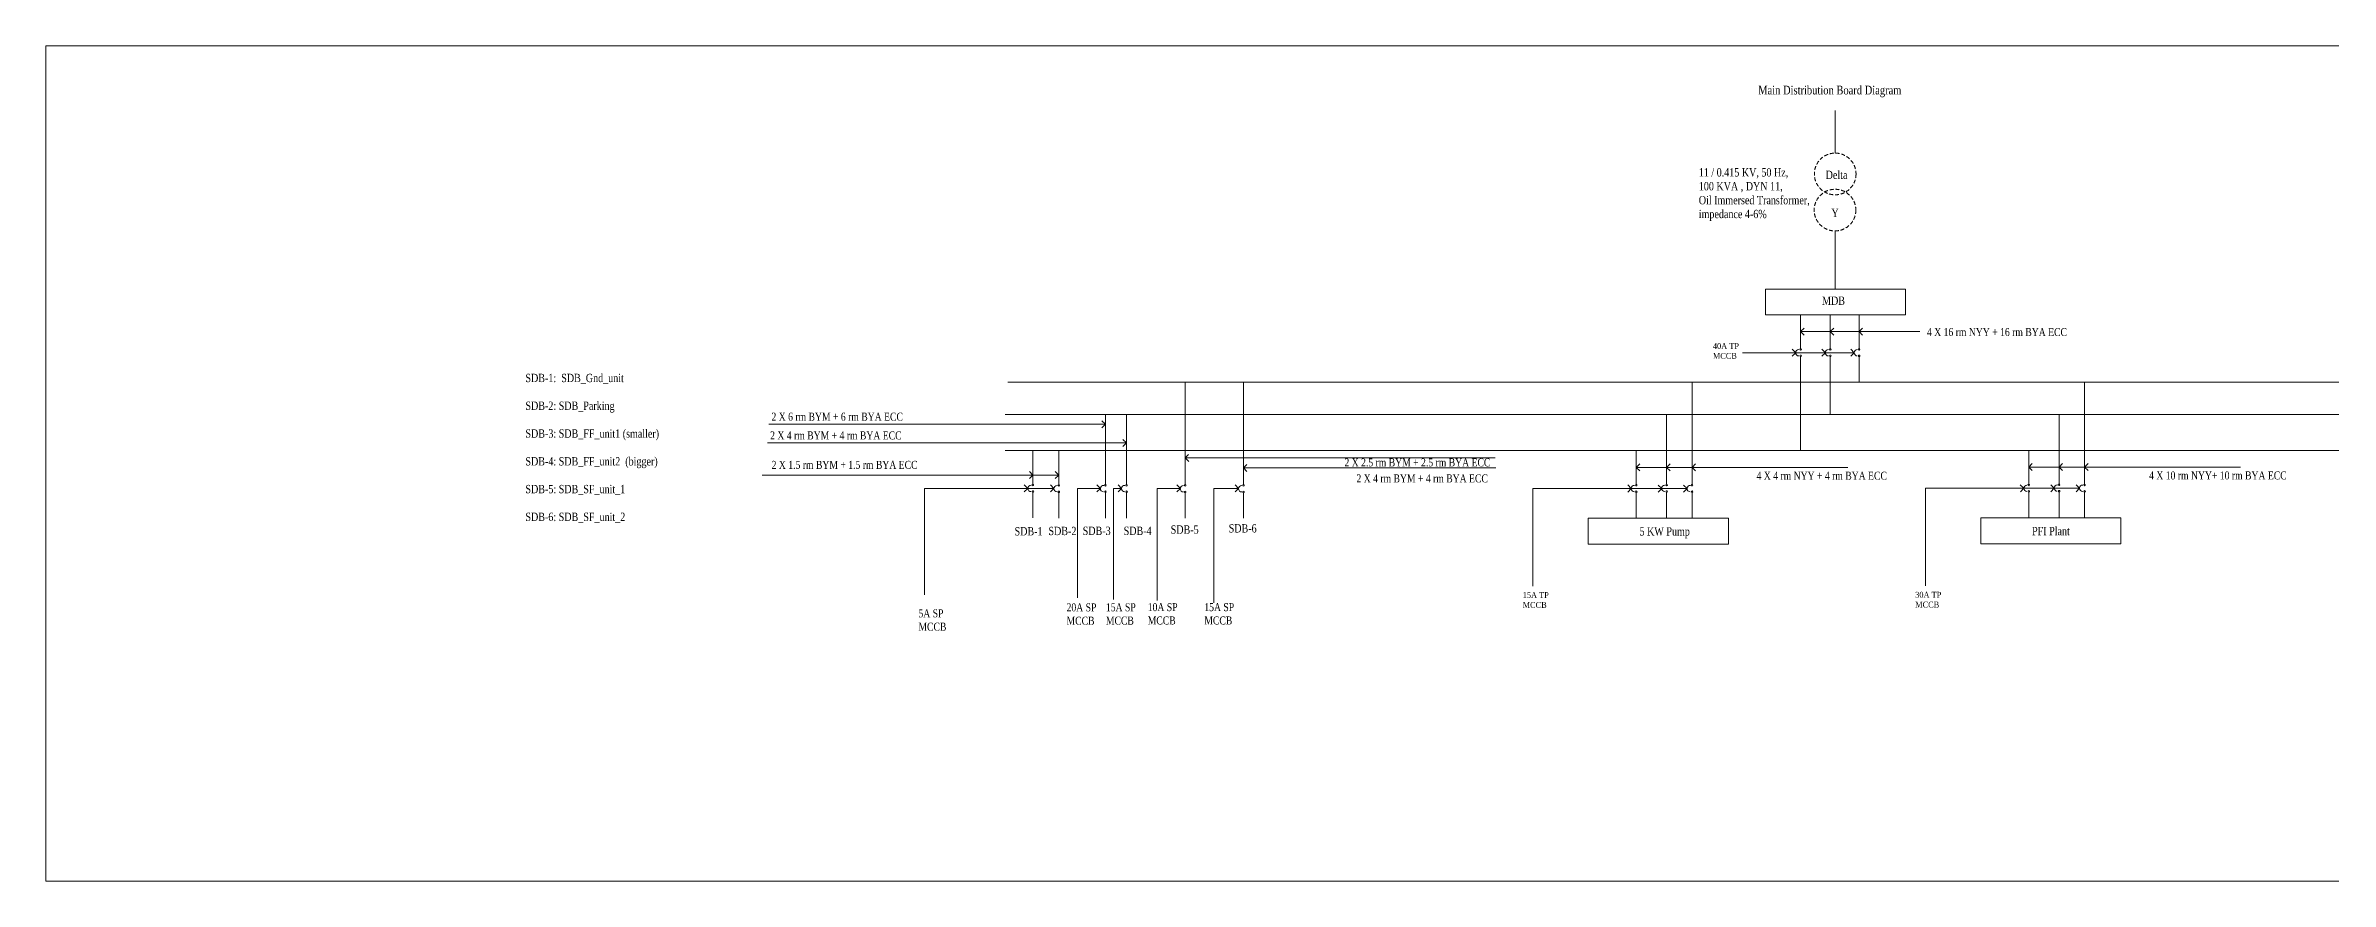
# Model space of a CAD drawing. Header units: inches. Extents: x -13742749 to 88736, y -40897 to 32194776.
# Drawn here: x 35823 to 50582, y 26264751 to 26270148 of the extents above; entities that cross this region are included whole.
import ezdxf

# ---------------------------------------------------------------- set-up
doc = ezdxf.new("R2010")
doc.units = ezdxf.units.IN
doc.header["$LTSCALE"] = 10
doc.header["$MEASUREMENT"] = 0
doc.linetypes.add('HIDDEN', pattern=[0.375, 0.25, -0.125])
for name, color, linetype, lineweight in [('Lift_pump_switch_text', 106, 'Continuous', 13), ('SDB_TEXT', 10, 'Continuous', 13), ('Switchboard_Diagram_My', 7, 'Continuous', 13)]:
    doc.layers.add(name, color=color, linetype=linetype, lineweight=lineweight)
doc.styles.get("Standard").update_dxf_attribs({"font": 'times.ttf', "width": 0.8})

msp = doc.modelspace()

# ---------------------------------------------------------------- linework, layer by layer
at = {"layer": 'Switchboard_Diagram_My', "linetype": 'ByBlock', "ltscale": 10}
for p, q in [((47383.21739, 26269454.01435), (47383.21739, 26269730.06903)), ((47382.16462, 26268951.41983), (47382.16462, 26268575.79069)), ((47159.96785, 26268407.9686), (47159.96785, 26268194.41406)), ((47351.62594, 26268407.9686), (47351.62594, 26268194.41406)), ((47537.72691, 26268407.9686), (47537.72691, 26268194.41406)), ((47159.96785, 26268301.04963), (47182.55378, 26268323.68714)), ((47159.96785, 26268301.19133), (47929.59232, 26268301.19133)), ((47182.75563, 26268278.31377), (47159.96785, 26268301.04963)), ((47351.62594, 26268301.04963), (47374.21188, 26268323.68714)), ((47374.41373, 26268278.31377), (47351.62594, 26268301.04963)), ((47537.72691, 26268301.04963), (47560.31285, 26268323.68714)), ((47560.5147, 26268278.31377), (47537.72691, 26268301.04963)), ((47505.86576, 26268164.66733), (46784.44479, 26268164.66733)), ((47105.24488, 26268187.39918), (47128.03267, 26268164.66332)), ((47128.03267, 26268164.66332), (47105.44673, 26268142.02581)), ((47160.2304, 26268139.10205), (47160.2304, 26267973.86835)), ((47297.49591, 26268187.63385), (47320.28369, 26268164.89799)), ((47320.28369, 26268164.89799), (47297.69776, 26268142.26047)), ((47351.8885, 26268139.10205), (47351.8885, 26267973.86835)), ((47483.3948, 26268187.48847), (47506.18258, 26268164.75261)), ((47506.18258, 26268164.75261), (47483.59665, 26268142.11509)), ((47537.98947, 26268139.10205), (47537.98947, 26267973.86835)), ((42039.03195, 26267973.86835), (46671.16857, 26267973.86835)), ((43184.17027, 26267765.49113), (43184.17027, 26267973.86835)), ((43560.7946, 26267765.49113), (43560.7946, 26267973.86835)), ((46458.43887, 26267531.69535), (46458.43887, 26267973.86835)), ((46671.16857, 26267973.86835), (50004.2491, 26267973.86835)), ((47160.2304, 26267973.86835), (47160.2304, 26267532.54163)), ((47351.8885, 26267973.86835), (47351.8885, 26267766.57848)), ((48994.14068, 26267533.58744), (48994.14068, 26267973.86835)), ((50004.2491, 26267973.86835), (53618.37987, 26267973.86835)), ((42668.62004, 26267702.78169), (40493.88501, 26267702.78169)), ((42022.29748, 26267766.57848), (46654.4341, 26267766.57848)), ((42645.81446, 26267725.79173), (42668.60225, 26267703.05587)), ((42668.60225, 26267703.05587), (42646.01631, 26267680.41835)), ((42668.62004, 26267528.90173), (42668.62004, 26267766.57848)), ((42805.37912, 26267528.90173), (42805.37912, 26267766.57848)), ((43184.17027, 26267527.81438), (43184.17027, 26267765.49113)), ((43560.7946, 26267527.81438), (43560.7946, 26267765.49113)), ((46293.99666, 26267532.54163), (46293.99666, 26267766.57848)), ((46654.4341, 26267766.57848), (50008.2384, 26267766.57848)), ((48829.69847, 26267534.85103), (48829.69847, 26267766.57848)), ((50008.2384, 26267766.57848), (53604.13883, 26267766.57848)), ((42805.37912, 26267581.84264), (40485.23758, 26267581.84264)), ((42022.29748, 26267532.54163), (46654.4341, 26267532.54163)), ((42200.06512, 26267532.54163), (42200.06512, 26267317.94127)), ((42367.78134, 26267532.54163), (42367.78134, 26267317.94127)), ((42668.62004, 26267528.90173), (42668.62004, 26267314.30137)), ((42781.98112, 26267604.63471), (42804.7689, 26267581.89885)), ((42804.7689, 26267581.89885), (42782.18297, 26267559.26133)), ((42805.37912, 26267528.90173), (42805.37912, 26267314.30137)), ((43184.17027, 26267527.81438), (43184.17027, 26267313.21403)), ((43184.17027, 26267485.67474), (43206.7562, 26267508.31226)), ((43560.7946, 26267527.81438), (43560.7946, 26267313.21403)), ((46097.93081, 26267531.69535), (46097.93081, 26267317.095)), ((46293.99666, 26267532.95894), (46293.99666, 26267318.35859)), ((46458.43887, 26267531.69535), (46458.43887, 26267317.095)), ((46654.4341, 26267532.54163), (50008.2384, 26267532.54163)), ((48633.63262, 26267532.54163), (48633.63262, 26267318.98708)), ((48829.69847, 26267534.85103), (48829.69847, 26267320.25067)), ((48994.14068, 26267533.58744), (48994.14068, 26267318.98708)), ((50008.2384, 26267532.54163), (53612.95926, 26267532.54163)), ((42367.78134, 26267374.09023), (40452.57497, 26267374.09023)), ((42177.68096, 26267397.17694), (42200.46874, 26267374.44108)), ((42200.46874, 26267374.44108), (42177.8828, 26267351.80356)), ((42344.98084, 26267396.92771), (42367.76862, 26267374.19185)), ((42367.76862, 26267374.19185), (42345.18269, 26267351.55434)), ((43206.95805, 26267462.93888), (43184.17027, 26267485.67474)), ((43184.17027, 26267485.60281), (45187.77008, 26267485.60281)), ((43560.7946, 26267420.5142), (43583.38053, 26267443.15172)), ((43560.7946, 26267420.5142), (45191.44788, 26267420.5142)), ((43583.58238, 26267397.77835), (43560.7946, 26267420.5142)), ((46097.93081, 26267424.39517), (47465.21449, 26267424.39517)), ((46097.93096, 26267424.34554), (46120.51689, 26267446.98306)), ((46120.71874, 26267401.60968), (46097.93096, 26267424.34554)), ((46293.99681, 26267424.34554), (46316.58274, 26267446.98306)), ((46316.78459, 26267401.60968), (46293.99681, 26267424.34554)), ((46458.43902, 26267424.34554), (46481.02496, 26267446.98306)), ((46481.22681, 26267401.60968), (46458.43902, 26267424.34554)), ((48633.63262, 26267426.28726), (50000.9163, 26267426.28726)), ((48633.63276, 26267426.23763), (48656.2187, 26267448.87515)), ((48656.42055, 26267403.50177), (48633.63276, 26267426.23763)), ((48829.69862, 26267426.23763), (48852.28455, 26267448.87515)), ((48852.4864, 26267403.50177), (48829.69862, 26267426.23763)), ((48994.14083, 26267426.23763), (49016.72677, 26267448.87515)), ((49016.92861, 26267403.50177), (48994.14083, 26267426.23763)), ((42030.68763, 26267288.56231), (41500.09594, 26267288.56231)), ((41500.09594, 26267288.56231), (41500.09594, 26266600.08562)), ((42167.73516, 26267288.56231), (42030.68763, 26267288.56231)), ((42144.94737, 26267311.29817), (42167.73516, 26267288.56231)), ((42167.73516, 26267288.56231), (42145.14922, 26267265.92479)), ((42168.20377, 26267288.28485), (42335.92236, 26267288.28485)), ((42200.32767, 26267262.62927), (42200.32767, 26267097.39556)), ((42313.4474, 26267311.51906), (42336.23518, 26267288.7832)), ((42336.23518, 26267288.7832), (42313.64925, 26267266.14568)), ((42368.04389, 26267260.96622), (42368.04389, 26267095.73251)), ((42636.85441, 26267288.3752), (42488.14406, 26267288.3752)), ((42488.14406, 26267288.3752), (42488.14406, 26266581.77151)), ((42614.06662, 26267311.11106), (42636.85441, 26267288.3752)), ((42636.85441, 26267288.3752), (42614.26847, 26267265.73768)), ((42668.88259, 26267261.54599), (42668.88259, 26267096.31229)), ((42773.51778, 26267287.20158), (42721.01807, 26267287.20158)), ((42721.01807, 26267287.20158), (42721.01807, 26266571.20083)), ((42750.88239, 26267311.15454), (42773.67018, 26267288.41868)), ((42773.67018, 26267288.41868), (42751.08424, 26267265.78116)), ((42805.64168, 26267261.54599), (42805.64168, 26267096.31229)), ((43153.01679, 26267288.4804), (43002.32805, 26267288.4804)), ((43002.32805, 26267288.4804), (43002.32805, 26266565.20314)), ((43130.229, 26267311.21626), (43153.01679, 26267288.4804)), ((43153.01679, 26267288.4804), (43130.43085, 26267265.84288)), ((43184.43282, 26267260.45865), (43184.43282, 26267095.22494)), ((43529.1893, 26267288.36239), (43370.06408, 26267288.36239)), ((43370.06408, 26267288.36239), (43370.06408, 26266548.56644)), ((43506.40152, 26267311.09825), (43529.1893, 26267288.36239)), ((43529.1893, 26267288.36239), (43506.60337, 26267265.72487)), ((43561.05715, 26267260.45865), (43561.05715, 26267095.22494)), ((46426.57753, 26267287.43858), (45430.03082, 26267287.43858)), ((45430.03082, 26267287.43858), (45430.03082, 26266657.39617)), ((46043.46168, 26267310.46432), (46066.24946, 26267287.72846)), ((46066.24946, 26267287.72846), (46043.66353, 26267265.09094)), ((46098.19336, 26267261.78299), (46098.19336, 26267096.54929)), ((46239.9026, 26267310.26303), (46262.69039, 26267287.52718)), ((46262.69039, 26267287.52718), (46240.10445, 26267264.88966)), ((46294.25921, 26267263.04658), (46294.25921, 26267097.81288)), ((46403.88596, 26267310.26362), (46426.67374, 26267287.52776)), ((46426.67374, 26267287.52776), (46404.0878, 26267264.89024)), ((46458.70143, 26267261.78299), (46458.70143, 26267096.54929)), ((48962.27933, 26267289.33066), (47965.73263, 26267289.33066)), ((47965.73263, 26267289.33066), (47965.73263, 26266659.28826)), ((48579.16348, 26267312.3564), (48601.95127, 26267289.62054)), ((48601.95127, 26267289.62054), (48579.36533, 26267266.98303)), ((48633.89517, 26267263.67508), (48633.89517, 26267098.44137)), ((48775.60441, 26267312.15512), (48798.39219, 26267289.41926)), ((48798.39219, 26267289.41926), (48775.80626, 26267266.78175)), ((48829.96102, 26267264.93867), (48829.96102, 26267099.70497)), ((48939.58776, 26267312.1557), (48962.37555, 26267289.41984)), ((48962.37555, 26267289.41984), (48939.78961, 26267266.78233)), ((48994.40323, 26267263.67508), (48994.40323, 26267098.44137))]:
    msp.add_line(p, q, dxfattribs=at)
for points in [[(35823.27039, 26270147.86229), (56233.75784, 26270147.86229), (56233.75784, 26264750.79187), (35823.27039, 26264750.79187)], [(46932.50838, 26268575.79069), (47838.17989, 26268575.79069), (47838.17989, 26268408.96388), (46932.50838, 26268408.96388)], [(45787.57969, 26267095.55828), (46693.25119, 26267095.55828), (46693.25119, 26266928.73147), (45787.57969, 26266928.73147)], [(48323.28149, 26267097.45037), (49228.953, 26267097.45037), (49228.953, 26266930.62356), (48323.28149, 26266930.62356)]]:
    msp.add_lwpolyline(points, close=True, dxfattribs=at)
at = {"layer": 'Switchboard_Diagram_My', "linetype": 'HIDDEN', "ltscale": 10}
for centre in [(47383.21739, 26269319.39827), (47382.16462, 26269086.03592)]:
    msp.add_circle(centre, 134.61608, dxfattribs=at)
at = {"layer": 'Switchboard_Diagram_My', "linetype": 'ByBlock', "ltscale": 10}
for centre in [(47159.96785, 26268186.4208), (47160.52682, 26268144.70212), (47351.62594, 26268186.4208), (47352.18492, 26268144.70212), (47537.72691, 26268186.4208), (47538.28589, 26268144.70212), (42200.06512, 26267309.94801), (42200.6241, 26267268.22934), (42367.78134, 26267308.28496), (42368.34031, 26267266.56629), (42668.62004, 26267308.86474), (42669.17901, 26267267.14606), (42805.37912, 26267308.86474), (42805.9381, 26267267.14606), (43184.17027, 26267307.77739), (43184.48226, 26267265.4469), (43560.7946, 26267307.77739), (43561.02526, 26267265.54725), (46097.93081, 26267309.10173), (46098.48979, 26267267.38306), (46293.99666, 26267310.36533), (46294.55564, 26267268.64665), (46458.43887, 26267309.10173), (46458.99785, 26267267.38306), (48633.63262, 26267310.99382), (48634.19159, 26267269.27515), (48829.69847, 26267312.25741), (48830.25744, 26267270.53874), (48994.14068, 26267310.99382), (48994.69966, 26267269.27515)]:
    msp.add_circle(centre, 4.98846, dxfattribs=at)
for centre, start in [((47148.83145, 26268164.75764), 91.365667073), ((47340.48955, 26268164.75764), 91.365667073), ((47526.59052, 26268164.75764), 91.365667073), ((42188.92873, 26267288.28485), 89.133640238), ((42356.64494, 26267286.6218), 89.133640238), ((42657.48364, 26267287.20158), 89.133640238), ((42794.24273, 26267287.20158), 89.133640238), ((43173.03388, 26267286.11423), 89.133640238), ((43549.6582, 26267286.11423), 89.133640238), ((46086.79442, 26267287.43858), 89.133640238), ((46282.86027, 26267288.70217), 89.133640238), ((46447.30248, 26267287.43858), 89.133640238), ((48622.49622, 26267289.33066), 91.365667073), ((48818.56207, 26267290.59425), 89.133640238), ((48983.00429, 26267289.33066), 89.133640238)]:
    msp.add_arc(centre, 20.72496, start, 269.133640238, dxfattribs=at)

# ---------------------------------------------------------------- texts
at = {"layer": 'Lift_pump_switch_text', "linetype": 'ByBlock', "ltscale": 10, "char_height": 38.159948, "width": 5137.9154585, "attachment_point": 1}
for s, insert in [('40A TP \\PMCCB', (46593.31164, 26268227.14999)), ('15A TP \\PMCCB', (45364.6465, 26266618.6497)), ('30A TP \\PMCCB', (47900.34831, 26266620.54179))]:
    msp.add_mtext(s, dxfattribs=dict(at, insert=insert))
at = {"layer": 'SDB_TEXT', "linetype": 'ByBlock', "ltscale": 10, "width": 1913.0686274, "attachment_point": 1}
for s, insert, char_height in [('4 X 16 rm NYY + 16 rm BYA ECC', (47976.09152, 26268324.23249), 51.6889078), ('2 X 4 rm BYM + 4 rm BYA ECC', (40503.14775, 26267656.57741), 51.6889078), ('2 X 6 rm BYM + 6 rm BYA ECC', (40511.7953, 26267777.51633), 51.6889078), ('2 X 1.5 rm BYM + 1.5 rm BYA ECC', (40512.71827, 26267466.39445), 51.6889078), ('2 X 2.5 rm BYM + 2.5 rm BYA ECC', (44212.96529, 26267482.25631), 51.6889078), ('2 X 4 rm BYM + 4 rm BYA ECC', (44290.66389, 26267378.97307), 51.6889078), ('4 X 4 rm NYY + 4 rm BYA ECC', (46875.34039, 26267396.28853), 51.6889078), ('4 X 10 rm NYY+ 10 rm BYA ECC', (49411.0422, 26267398.18062), 51.6889078), ('5A SP\\PMCCB', (41461.13944, 26266507.29247), 51.688908), ('20A SP\\PMCCB', (42418.06567, 26266545.83083), 51.688908), ('15A SP\\PMCCB', (42672.20807, 26266546.67478), 51.688908), ('10A SP\\PMCCB', (42942.44619, 26266547.44128), 51.688908), ('15A SP\\PMCCB', (43308.03379, 26266547.44128), 51.688908)]:
    msp.add_mtext(s, dxfattribs=dict(at, insert=insert, char_height=char_height))
at = {"layer": 'Switchboard_Diagram_My', "linetype": 'HIDDEN', "ltscale": 10, "insert": (46885.99734, 26269889.36119), "char_height": 56.1488802, "width": 8180.5550433, "attachment_point": 1}
msp.add_mtext('Main Distribution Board Diagram', dxfattribs=at)
at = {"layer": 'Switchboard_Diagram_My', "linetype": 'ByBlock', "ltscale": 10, "width": 1046.5951689, "attachment_point": 1}
for s, insert, char_height in [('11 / 0.415 KV, 50 Hz,\\P100 KVA , DYN 11, \\POil Immersed Transformer,\\Pimpedance 4-6%', (46502.10026, 26269356.94924), 53.8080229), ('Delta', (47321.627, 26269340.56682), 53.808023), ('  Y', (47326.19197, 26269095.19537), 53.808023), ('MDB', (47298.55485, 26268527.8051), 53.808023), ('SDB-1:  SDB_Gnd_unit\\P\\PSDB-2: SDB_Parking\\P\\PSDB-3: SDB_FF_unit1 (smaller)\\P\\PSDB-4: SDB_FF_unit2\\~ (bigger)\\P\\PSDB-5: SDB_SF_unit_1\\P\\PSDB-6: SDB_SF_unit_2 ', (38922.29064, 26268028.6828), 53.8080229), ('SDB-1', (42082.05529, 26267038.62645), 53.808023), ('SDB-2', (42301.16092, 26267040.35511), 53.808023), ('SDB-3', (42522.21291, 26267041.28663), 53.808023), ('SDB-4', (42786.80222, 26267041.34618), 53.808023), ('SDB-5', (43090.83014, 26267049.544), 53.808023), ('SDB-6', (43465.28894, 26267057.50268), 53.808023), ('5 KW Pump', (46119.34742, 26267038.04296), 53.808023), ('PFI Plant', (48655.04922, 26267039.93505), 53.808023)]:
    msp.add_mtext(s, dxfattribs=dict(at, insert=insert, char_height=char_height))

doc.saveas('drawing.dxf')
